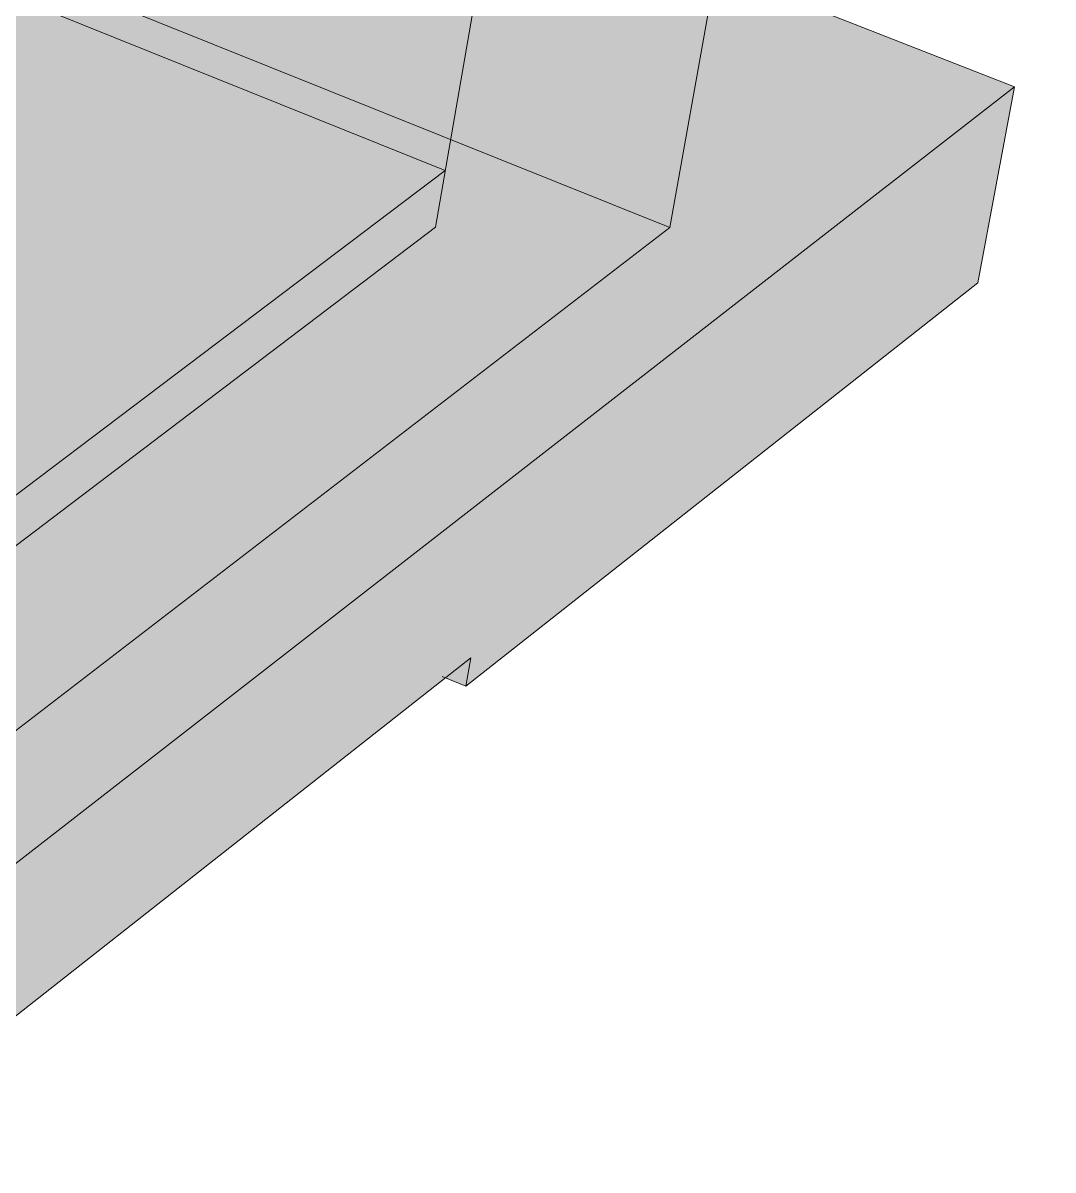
# Model space of a CAD drawing. Header units: inches. Extents: x -8026 to -8021, y -2777 to 2751.
# Drawn here: x -8025.1792 to -8025.1204, y 1923.4613 to 1923.5269 of the extents above; entities that cross this region are included whole.
import ezdxf

# ---------------------------------------------------------------- set-up
doc = ezdxf.new("R2010")
doc.units = ezdxf.units.IN
doc.header["$MEASUREMENT"] = 0
for name, color, linetype, lineweight, transparency in [('A-WALL-PATT-1', 235, 'Continuous', 13, 0.4), ('A-WALL-PATT-2', 13, 'Continuous', 13, 0.4), ('S-FNDN-1', 13, 'Continuous', 13, 0.4)]:
    doc.layers.add(name, color=color, linetype=linetype, lineweight=lineweight, transparency=transparency)
doc.layers.add('S-FNDN', color=32, linetype='Continuous', lineweight=13)

msp = doc.modelspace()

# ---------------------------------------------------------------- hatches: boundary and pattern name
at = {"layer": 'A-WALL-PATT-1'}
h = msp.add_hatch(color=256, dxfattribs=at)
h.paths.add_polyline_path([(-8025.155081, 1923.518465), (-8025.152106, 1923.534843), (-8025.177805, 1923.544929), (-8025.180554, 1923.528718), (-8025.15565, 1923.518694)], flags=0)
h.paths.add_polyline_path([(-8025.189762, 1923.532425), (-8025.187094, 1923.548574), (-8025.204394, 1923.555317), (-8025.212735, 1923.549647), (-8025.213891, 1923.542137), (-8025.191654, 1923.533186)], flags=0)
h.paths.add_polyline_path([(-8025.170515, 1923.614206), (-8025.168188, 1923.615711), (-8025.166866, 1923.623717), (-8025.172769, 1923.62575), (-8025.173847, 1923.619144), (-8025.170356, 1923.621375), (-8025.168811, 1923.620792), (-8025.169013, 1923.619538), (-8025.169731, 1923.619077), (-8025.170417, 1923.61482)], flags=0)
h.paths.add_polyline_path([(-8025.168204, 1923.61511), (-8025.167642, 1923.615521), (-8025.168111, 1923.615685), (-8025.168203, 1923.615116)], flags=0)
h.paths.add_polyline_path([(-8025.168097, 1923.61577), (-8025.161162, 1923.620229), (-8025.160708, 1923.622995), (-8025.16213, 1923.622086), (-8025.166789, 1923.623691), (-8025.168081, 1923.615873)], flags=0)
h.paths.add_polyline_path([(-8025.158112, 1923.622187), (-8025.15535, 1923.623959), (-8025.154891, 1923.626712), (-8025.157212, 1923.627502), (-8025.158031, 1923.622675)], flags=0)
h.paths.add_polyline_path([(-8025.16127, 1923.619573), (-8025.157582, 1923.622006), (-8025.158112, 1923.622187), (-8025.161162, 1923.620229), (-8025.161242, 1923.619745)], flags=0)
h.paths.add_polyline_path([(-8025.372645, 1923.697784), (-8025.371096, 1923.69849), (-8025.370973, 1923.700055), (-8025.372427, 1923.70055), (-8025.372615, 1923.69818)], flags=0)
at = {"layer": 'A-WALL-PATT-2'}
msp.add_hatch(color=256, dxfattribs=at).paths.add_polyline_path([(-8025.188932, 1923.479309), (-8025.142273, 1923.515223), (-8025.139519, 1923.529903), (-8025.148354, 1923.533371), (-8025.151037, 1923.518741), (-8025.15567, 1923.515227), (-8025.155105, 1923.518472), (-8025.180575, 1923.528724), (-8025.187816, 1923.485889)], flags=0)
at = {"layer": 'S-FNDN'}
for points in [[(-8025.151907, 1923.500435), (-8025.122569, 1923.523251), (-8025.139519, 1923.529903), (-8025.142273, 1923.515223), (-8025.158145, 1923.503006), (-8025.15226, 1923.500581)], [(-8025.153931, 1923.488986), (-8025.124669, 1923.512055), (-8025.122569, 1923.523251), (-8025.151907, 1923.500435), (-8025.153644, 1923.490615)], [(-8025.182601, 1923.476565), (-8025.151907, 1923.500435), (-8025.158145, 1923.503006), (-8025.188932, 1923.479309), (-8025.182959, 1923.476721)], [(-8025.184261, 1923.466524), (-8025.153644, 1923.490615), (-8025.151907, 1923.500435), (-8025.182601, 1923.476565), (-8025.183316, 1923.472241)], [(-8025.153931, 1923.488986), (-8025.153644, 1923.490615), (-8025.155083, 1923.489469)]]:
    msp.add_hatch(color=256, dxfattribs=at).paths.add_polyline_path(points, flags=0)
at = {"layer": 'S-FNDN-1'}
msp.add_hatch(color=256, dxfattribs=at).paths.add_polyline_path([(-8025.15567, 1923.515227), (-8025.151037, 1923.518741), (-8025.148354, 1923.533371), (-8025.152106, 1923.534843), (-8025.155411, 1923.516648)], flags=0)

# ---------------------------------------------------------------- linework, layer by layer
at = {"layer": 'S-FNDN'}
for p, q in [((-8025.15567, 1923.515227), (-8025.134455, 1923.637088)), ((-8025.142273, 1923.515223), (-8025.120362, 1923.637084)), ((-8025.122569, 1923.523251), (-8025.220247, 1923.561585)), ((-8025.142273, 1923.515223), (-8025.220039, 1923.546441)), ((-8025.155105, 1923.518472), (-8025.219863, 1923.544538)), ((-8025.305198, 1923.381222), (-8025.122569, 1923.523251)), ((-8025.122569, 1923.523251), (-8025.124669, 1923.512055)), ((-8025.190789, 1923.491509), (-8025.155105, 1923.518472)), ((-8025.307333, 1923.388173), (-8025.142273, 1923.515223)), ((-8025.15567, 1923.515227), (-8025.189078, 1923.489883)), ((-8025.124669, 1923.512055), (-8025.153931, 1923.488986)), ((-8025.306467, 1923.370368), (-8025.153644, 1923.490615)), ((-8025.153931, 1923.488986), (-8025.153644, 1923.490615)), ((-8025.153931, 1923.488986), (-8025.155276, 1923.48955))]:
    msp.add_line(p, q, dxfattribs=at)

doc.saveas('drawing.dxf')
